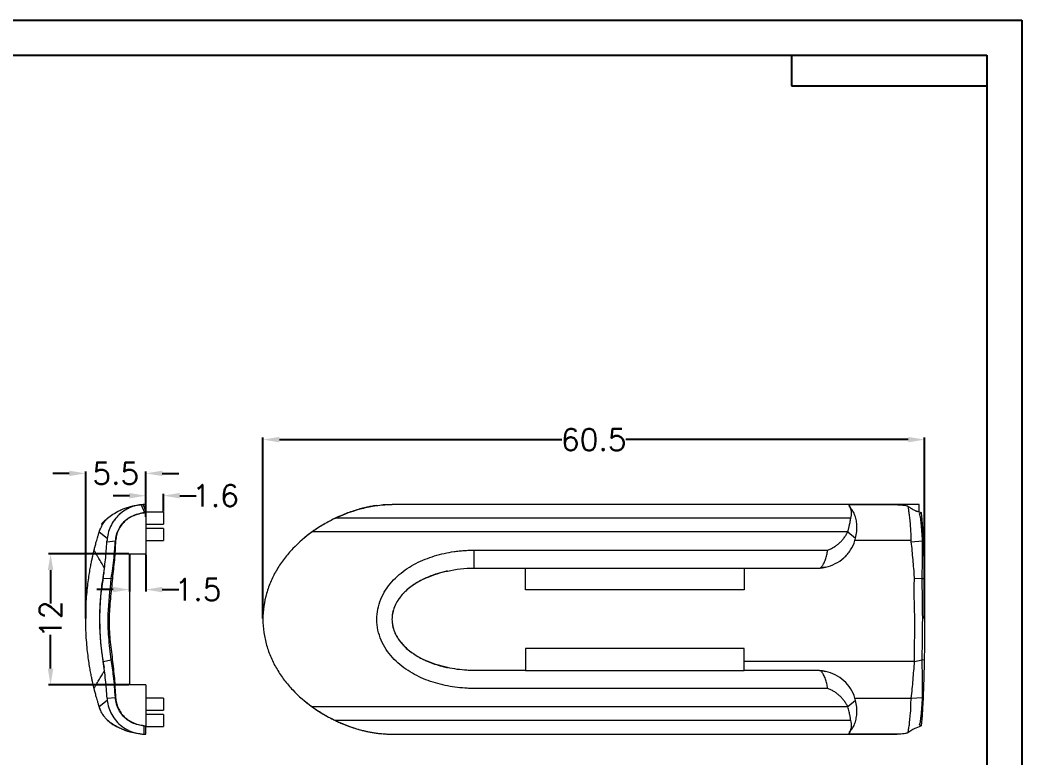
# Model space of a CAD drawing. Header units: inches. Extents: x 3168 to 3805, y 519 to 654.
# Drawn here: x 3476.3 to 3567.9, y 586.5 to 654 of the extents above; entities that cross this region are included whole.
import ezdxf

# ---------------------------------------------------------------- set-up
doc = ezdxf.new("R2010")
doc.units = ezdxf.units.IN
doc.styles.get("Standard").update_dxf_attribs({"font": 'txt', "bigfont": 'gbcbig.shx'})
doc.dimstyles.new('2', dxfattribs={"dimtxt": 2, "dimasz": 1.5, "dimexe": 0.18, "dimexo": 0.0625, "dimgap": 0.1, "dimtad": 0, "dimzin": 12, "dimdsep": 46, "dimtxsty": 'Standard', "dimcen": 0.5, "dimclrd": 3, "dimclre": 3, "dimadec": 0, "dimazin": 0, "dimtfac": 1, "dimtofl": 0, "dimtmove": 0, "dimatfit": 3, "dimfxl": 1, "dimtolj": 1, "dimtzin": 0, "dimarcsym": 0})

# ---------------------------------------------------------------- blocks, each defined once
blk = doc.blocks.new('*D179')
at = {"color": 3, "lineweight": -2, "transparency": 16777216}
for p, q in [((3498.498, 599.235), (3498.498, 615.78)), ((3558.998, 599.235), (3558.998, 615.78)), ((3499.998, 615.6), (3525.814, 615.6)), ((3557.498, 615.6), (3531.681, 615.6))]:
    blk.add_line(p, q, dxfattribs=at)
at = {"color": 3, "transparency": 16777216}
for points in [[(3499.998, 615.85), (3499.998, 615.35), (3498.498, 615.6)], [(3557.498, 615.85), (3557.498, 615.35), (3558.998, 615.6)]]:
    blk.add_solid(points, dxfattribs=at)
at = {"layer": 'Defpoints', "color": 0, "transparency": 16777216}
for p in [(3558.998, 615.6), (3498.498, 599.173), (3558.998, 599.173)]:
    blk.add_point(p, dxfattribs=at)
at = {"color": 0, "transparency": 16777216, "insert": (3528.748, 615.6), "char_height": 2, "attachment_point": 5}
blk.add_mtext('\\A1;60.5', dxfattribs=at)
blk = doc.blocks.new('*D188')
at = {"color": 3, "lineweight": -2, "transparency": 16777216}
for p, q in [((3486.295, 605.11), (3486.295, 601.711)), ((3487.795, 605.11), (3487.795, 601.711)), ((3484.795, 601.891), (3483.295, 601.891)), ((3489.295, 601.891), (3490.795, 601.891))]:
    blk.add_line(p, q, dxfattribs=at)
at = {"color": 3, "transparency": 16777216}
for points in [[(3484.795, 602.141), (3484.795, 601.641), (3486.295, 601.891)], [(3489.295, 602.141), (3489.295, 601.641), (3487.795, 601.891)]]:
    blk.add_solid(points, dxfattribs=at)
at = {"layer": 'Defpoints', "color": 0, "transparency": 16777216}
for p in [(3486.295, 605.173), (3487.795, 605.173), (3486.295, 601.891)]:
    blk.add_point(p, dxfattribs=at)
at = {"color": 0, "transparency": 16777216, "insert": (3492.562, 601.891), "char_height": 2, "attachment_point": 5}
blk.add_mtext('\\A1;1.5', dxfattribs=at)
blk = doc.blocks.new('*D189')
at = {"color": 3, "lineweight": -2, "transparency": 16777216}
for p, q in [((3486.233, 605.173), (3478.897, 605.173)), ((3479.077, 603.673), (3479.077, 600.606)), ((3479.077, 594.673), (3479.077, 597.739)), ((3486.233, 593.173), (3478.897, 593.173))]:
    blk.add_line(p, q, dxfattribs=at)
at = {"color": 3, "transparency": 16777216}
for points in [[(3478.827, 603.673), (3479.327, 603.673), (3479.077, 605.173)], [(3478.827, 594.673), (3479.327, 594.673), (3479.077, 593.173)]]:
    blk.add_solid(points, dxfattribs=at)
at = {"layer": 'Defpoints', "color": 0, "transparency": 16777216}
for p in [(3486.295, 605.173), (3479.077, 593.173), (3486.295, 593.173)]:
    blk.add_point(p, dxfattribs=at)
at = {"color": 0, "transparency": 16777216, "insert": (3479.077, 599.173), "char_height": 2, "attachment_point": 5, "rotation": 90}
blk.add_mtext('\\A1;12', dxfattribs=at)
blk = doc.blocks.new('*D190')
at = {"color": 3, "lineweight": -2, "transparency": 16777216}
for p, q in [((3480.795, 612.513), (3479.295, 612.513)), ((3482.295, 599.235), (3482.295, 612.693)), ((3487.795, 609.735), (3487.795, 612.693)), ((3489.295, 612.513), (3490.795, 612.513))]:
    blk.add_line(p, q, dxfattribs=at)
at = {"color": 3, "transparency": 16777216}
for points in [[(3480.795, 612.763), (3480.795, 612.263), (3482.295, 612.513)], [(3489.295, 612.763), (3489.295, 612.263), (3487.795, 612.513)]]:
    blk.add_solid(points, dxfattribs=at)
at = {"layer": 'Defpoints', "color": 0, "transparency": 16777216}
for p in [(3482.295, 612.513), (3487.795, 609.673), (3482.295, 599.172)]:
    blk.add_point(p, dxfattribs=at)
at = {"color": 0, "transparency": 16777216, "insert": (3485.045, 612.513), "char_height": 2, "attachment_point": 5}
blk.add_mtext('\\A1;5.5', dxfattribs=at)
blk = doc.blocks.new('*D191')
at = {"color": 3, "lineweight": -2, "transparency": 16777216}
for p, q in [((3486.295, 610.475), (3484.795, 610.475)), ((3487.795, 608.55), (3487.795, 610.655)), ((3489.395, 609.035), (3489.395, 610.655)), ((3490.895, 610.475), (3492.395, 610.475))]:
    blk.add_line(p, q, dxfattribs=at)
at = {"color": 3, "transparency": 16777216}
for points in [[(3486.295, 610.725), (3486.295, 610.225), (3487.795, 610.475)], [(3490.895, 610.725), (3490.895, 610.225), (3489.395, 610.475)]]:
    blk.add_solid(points, dxfattribs=at)
at = {"layer": 'Defpoints', "color": 0, "transparency": 16777216}
for p in [(3489.395, 610.475), (3487.795, 608.488), (3489.395, 608.973)]:
    blk.add_point(p, dxfattribs=at)
at = {"color": 0, "transparency": 16777216, "insert": (3494.162, 610.475), "char_height": 2, "attachment_point": 5}
blk.add_mtext('\\A1;1.6', dxfattribs=at)

msp = doc.modelspace()

# ---------------------------------------------------------------- linework, layer by layer
for p, q in [((3377.093, 653.956), (3567.902, 653.956)), ((3567.902, 653.956), (3567.902, 519.041)), ((3382.031, 650.744), (3564.69, 650.744)), ((3546.844, 650.744), (3546.844, 647.955)), ((3564.69, 650.744), (3564.69, 522.253)), ((3546.844, 647.955), (3564.69, 647.955))]:
    msp.add_line(p, q)
at = {"color": 7, "linetype": 'Continuous', "lineweight": 15}
for p, q in [((3487.372, 609.653), (3487.675, 608.924)), ((3487.535, 609.666), (3487.795, 608.987)), ((3487.795, 608.987), (3487.795, 609.673)), ((3509.674, 609.652), (3509.492, 609.637)), ((3558.498, 609.673), (3510.305, 609.673)), ((3552.121, 609.67), (3557.245, 609.67)), ((3556.528, 609.666), (3556.568, 609.652)), ((3558.498, 608.987), (3558.498, 609.673)), ((3485.634, 608.973), (3485.633, 608.973)), ((3487.795, 608.987), (3487.795, 608.923)), ((3489.395, 608.973), (3487.795, 608.973)), ((3487.795, 608.923), (3487.795, 605.173)), ((3489.395, 608.973), (3489.395, 607.873)), ((3552.247, 608.415), (3505.13, 608.415)), ((3558.701, 608.918), (3558.169, 609.101)), ((3558.172, 609.1), (3558.683, 608.924)), ((3483.726, 607.873), (3483.86, 607.873)), ((3487.795, 607.873), (3489.395, 607.873)), ((3489.395, 607.473), (3487.795, 607.473)), ((3489.395, 607.473), (3489.395, 606.373)), ((3483.534, 607.178), (3484.252, 606.592)), ((3484.252, 606.592), (3484.26, 606.586)), ((3551.978, 607.178), (3503.016, 607.178)), ((3551.978, 607.178), (3552.683, 606.592)), ((3552.683, 606.592), (3552.69, 606.586)), ((3484.234, 606.25), (3485.011, 606.335)), ((3485.011, 606.335), (3485.026, 606.339)), ((3487.795, 606.373), (3489.395, 606.373)), ((3557.753, 606.368), (3552.624, 606.368)), ((3557.767, 606.25), (3558.816, 606.335)), ((3558.816, 606.335), (3558.863, 606.339)), ((3486.295, 605.173), (3487.795, 605.173)), ((3486.295, 605.173), (3486.295, 593.173)), ((3517.798, 603.854), (3517.798, 605.494)), ((3517.798, 605.494), (3550.134, 605.494)), ((3517.798, 603.854), (3522.498, 603.854)), ((3522.498, 603.854), (3542.498, 603.854)), ((3522.498, 603.003), (3522.498, 603.854)), ((3542.498, 603.854), (3549.396, 603.854)), ((3542.498, 603.854), (3542.498, 603.003)), ((3483.878, 602.936), (3484.63, 602.898)), ((3484.63, 602.898), (3484.733, 602.9)), ((3522.498, 601.854), (3522.498, 603.003)), ((3542.498, 603.003), (3542.498, 601.854)), ((3558.076, 602.936), (3558.775, 602.898)), ((3558.775, 602.898), (3558.965, 602.9)), ((3542.498, 601.854), (3522.498, 601.854)), ((3542.498, 596.491), (3522.498, 596.491)), ((3522.498, 596.491), (3522.498, 595.342)), ((3542.498, 595.342), (3542.498, 596.491)), ((3484.626, 595.472), (3484.725, 595.498)), ((3558.775, 595.472), (3558.966, 595.498)), ((3483.894, 595.308), (3484.626, 595.472)), ((3522.498, 595.342), (3522.498, 594.491)), ((3542.498, 595.342), (3558.073, 595.342)), ((3542.498, 594.491), (3542.498, 595.342)), ((3558.074, 595.308), (3558.775, 595.472)), ((3522.498, 594.491), (3542.498, 594.491)), ((3549.396, 594.491), (3542.498, 594.491)), ((3549.396, 594.491), (3549.485, 594.481)), ((3487.795, 593.173), (3486.295, 593.173)), ((3487.795, 593.173), (3487.795, 589.423)), ((3484.241, 591.973), (3484.227, 591.973)), ((3484.242, 591.958), (3485.01, 592.035)), ((3485.01, 592.035), (3485.024, 592.037)), ((3489.395, 591.973), (3487.795, 591.973)), ((3489.395, 591.973), (3489.395, 591.423)), ((3552.624, 591.978), (3557.764, 591.978)), ((3557.761, 591.958), (3558.817, 592.035)), ((3558.817, 592.035), (3558.864, 592.037)), ((3484.252, 591.753), (3483.534, 591.167)), ((3484.252, 591.753), (3484.26, 591.759)), ((3489.395, 591.423), (3489.395, 590.873)), ((3551.978, 591.167), (3503.007, 591.167)), ((3552.683, 591.753), (3551.978, 591.167)), ((3552.683, 591.753), (3552.69, 591.759)), ((3487.795, 590.873), (3489.395, 590.873)), ((3489.395, 590.473), (3487.795, 590.473)), ((3489.395, 590.473), (3489.395, 589.923)), ((3484.303, 589.923), (3484.294, 589.932)), ((3485.088, 589.373), (3485.117, 589.373)), ((3487.63, 588.675), (3487.652, 589.422)), ((3487.795, 588.673), (3487.795, 589.423)), ((3487.795, 589.373), (3489.395, 589.373)), ((3489.395, 589.923), (3489.395, 589.373)), ((3552.247, 589.93), (3505.111, 589.93)), ((3558.222, 589.263), (3558.683, 589.422)), ((3558.223, 589.263), (3558.683, 589.422)), ((3558.683, 589.422), (3558.683, 589.422)), ((3487.63, 588.675), (3487.63, 588.675)), ((3510.305, 588.673), (3556.498, 588.673)), ((3556.52, 588.675), (3552.121, 588.675)), ((3556.52, 588.675), (3556.52, 588.675))]:
    msp.add_line(p, q, dxfattribs=at)
for centre, radius, start, end in [((3487.735, 606.172), 3.5, 91.725, 93.27808), ((3487.795, 604.173), 5.5, 90, 91.725), ((3508.781, 599.173), 25.186, 171.25226, 173.8882)]:
    msp.add_arc(centre, radius, start, end, dxfattribs=at)
for centre, major_axis, ratio, start_param, end_param in [((3558.044, 606.172), (26.483, 0), 0.132162, 1.600977, 1.628083), ((3558.501, 604.173), (41.615, 0), 0.132162, 1.57087, 1.600977), ((3548.998, 608.972), (0, 5.138), 0.875779, 3.230266, 3.250069)]:
    msp.add_ellipse(centre, major_axis=major_axis, ratio=ratio, start_param=start_param, end_param=end_param, dxfattribs=at)
for points, knots in [([(3487.372, 609.653), (3487.265, 609.642), (3487.184, 609.631), (3486.985, 609.591), (3486.906, 609.574), (3486.715, 609.522), (3486.607, 609.487), (3486.396, 609.408), (3486.292, 609.363), (3486.089, 609.263), (3485.989, 609.207), (3485.703, 609.03), (3485.525, 608.895), (3485.196, 608.591), (3485.044, 608.421), (3484.78, 608.06), (3484.665, 607.868), (3484.473, 607.459), (3484.397, 607.248), (3484.288, 606.816), (3484.253, 606.593), (3484.241, 606.368)], [0, 0, 0, 0, 0.125, 0.125, 0.1875, 0.1875, 0.25, 0.25, 0.3125, 0.3125, 0.375, 0.375, 0.5, 0.5, 0.625, 0.625, 0.75, 0.75, 0.875, 0.875, 1, 1, 1, 1]), ([(3484.295, 608.415), (3484.455, 608.539), (3484.778, 608.789), (3485.262, 609.064), (3485.705, 609.266), (3486.097, 609.41), (3486.505, 609.525), (3486.902, 609.604), (3487.215, 609.646), (3487.385, 609.656), (3487.439, 609.658)], [0, 0, 0, 0, 0.176325, 0.357735, 0.4797, 0.601786, 0.72653, 0.851251, 0.952938, 1, 1, 1, 1]), ([(3508.853, 609.567), (3508.805, 609.56), (3508.629, 609.538), (3508.31, 609.481), (3507.893, 609.394), (3507.435, 609.281), (3506.935, 609.136), (3506.386, 608.952), (3505.734, 608.699), (3505.152, 608.444), (3504.758, 608.234), (3504.62, 608.16)], [0, 0, 0, 0, 0.035984, 0.132517, 0.214255, 0.294669, 0.430518, 0.566228, 0.698529, 0.894088, 1, 1, 1, 1]), ([(3505.13, 608.415), (3505.994, 608.827), (3506.855, 609.134), (3508.147, 609.452), (3508.577, 609.533), (3509.226, 609.616), (3509.443, 609.637), (3509.767, 609.659), (3509.875, 609.664), (3510.091, 609.671), (3510.2, 609.673), (3510.305, 609.673)], [0, 0, 0, 0, 0.5, 0.5, 0.75, 0.75, 0.875, 0.875, 0.9375, 0.9375, 1, 1, 1, 1]), ([(3552.247, 608.415), (3552.298, 608.607), (3552.32, 608.78), (3552.309, 609.083), (3552.276, 609.214), (3552.196, 609.372), (3552.167, 609.419), (3552.126, 609.501), (3552.11, 609.537), (3552.082, 609.626), (3552.088, 609.661), (3552.121, 609.67)], [0, 0, 0, 0, 0.25, 0.25, 0.5, 0.5, 0.625, 0.625, 0.75, 0.75, 1, 1, 1, 1]), ([(3552.69, 606.586), (3552.739, 606.792), (3552.772, 606.996), (3552.81, 607.397), (3552.814, 607.596), (3552.794, 607.969), (3552.769, 608.146), (3552.696, 608.477), (3552.648, 608.628), (3552.536, 608.901), (3552.47, 609.024), (3552.366, 609.183), (3552.33, 609.233), (3552.267, 609.325), (3552.238, 609.368), (3552.163, 609.486), (3552.128, 609.549), (3552.096, 609.638), (3552.098, 609.664), (3552.121, 609.67)], [0, 0, 0, 0, 0.125, 0.125, 0.25, 0.25, 0.375, 0.375, 0.5, 0.5, 0.625, 0.625, 0.6875, 0.6875, 0.75, 0.75, 0.875, 0.875, 1, 1, 1, 1]), ([(3556.558, 609.653), (3556.758, 609.642), (3556.972, 609.631), (3557.249, 609.591), (3557.332, 609.574), (3557.447, 609.522), (3557.473, 609.487), (3557.501, 609.408), (3557.504, 609.363), (3557.51, 609.263), (3557.514, 609.207), (3557.539, 609.03), (3557.567, 608.895), (3557.608, 608.591), (3557.626, 608.421), (3557.658, 608.06), (3557.673, 607.868), (3557.707, 607.459), (3557.726, 607.248), (3557.739, 606.816), (3557.727, 606.593), (3557.753, 606.368)], [0, 0, 0, 0, 0.125, 0.125, 0.1875, 0.1875, 0.25, 0.25, 0.3125, 0.3125, 0.375, 0.375, 0.5, 0.5, 0.625, 0.625, 0.75, 0.75, 0.875, 0.875, 1, 1, 1, 1]), ([(3558.172, 609.1), (3558.078, 609.14), (3557.879, 609.226), (3557.607, 609.4), (3557.424, 609.519), (3557.36, 609.561)], [0, 0, 0, 0, 0.366958, 0.779156, 1, 1, 1, 1]), ([(3483.534, 607.178), (3483.549, 607.223), (3483.578, 607.312), (3483.631, 607.444), (3483.69, 607.575), (3483.757, 607.705), (3483.845, 607.859), (3483.963, 608.036), (3484.117, 608.232), (3484.235, 608.354), (3484.295, 608.415)], [0, 0, 0, 0, 0.097613, 0.195814, 0.294638, 0.394124, 0.494308, 0.65815, 0.82667, 1, 1, 1, 1]), ([(3484.304, 608.423), (3484.279, 608.402), (3484.229, 608.36), (3484.155, 608.296), (3484.081, 608.23), (3484.016, 608.169), (3483.959, 608.114), (3483.911, 608.067), (3483.869, 608.025), (3483.833, 607.988), (3483.804, 607.957), (3483.779, 607.931), (3483.76, 607.91), (3483.746, 607.895), (3483.735, 607.883), (3483.728, 607.875), (3483.725, 607.872), (3483.726, 607.873), (3483.726, 607.873)], [0, 0, 0, 0, 0.091493, 0.182996, 0.274515, 0.372836, 0.443168, 0.513516, 0.586463, 0.642939, 0.699429, 0.758436, 0.804569, 0.850709, 0.899049, 0.945202, 0.991359, 1, 1, 1, 1]), ([(3485.055, 608.423), (3485.04, 608.405), (3485.011, 608.37), (3484.968, 608.316), (3484.927, 608.261), (3484.887, 608.206), (3484.849, 608.152), (3484.813, 608.099), (3484.784, 608.054), (3484.76, 608.015), (3484.741, 607.984), (3484.723, 607.955), (3484.707, 607.928), (3484.694, 607.905), (3484.684, 607.887), (3484.678, 607.877), (3484.676, 607.872), (3484.676, 607.873), (3484.676, 607.873)], [0, 0, 0, 0, 0.071402, 0.142811, 0.214226, 0.290738, 0.363627, 0.436529, 0.512805, 0.567459, 0.622118, 0.676782, 0.736623, 0.799669, 0.862722, 0.929757, 0.986557, 1, 1, 1, 1]), ([(3485.011, 606.335), (3485.042, 606.522), (3485.076, 606.901), (3485.294, 607.43), (3485.603, 607.908), (3486.015, 608.315), (3486.503, 608.631), (3487.101, 608.85), (3487.455, 608.885), (3487.645, 608.916)], [0, 0, 0, 0, 0.1379307, 0.2749043, 0.4122164, 0.5490364, 0.692511, 0.8362299, 0.9914372, 0.9914372, 0.9914372, 0.9914372]), ([(3487.645, 608.916), (3487.563, 608.902), (3487.481, 608.886), (3487.319, 608.847), (3487.239, 608.823), (3487, 608.751), (3486.839, 608.705), (3486.53, 608.588), (3486.383, 608.513), (3486.106, 608.331), (3485.974, 608.226), (3485.734, 607.998), (3485.625, 607.873), (3485.431, 607.602), (3485.346, 607.457), (3485.203, 607.159), (3485.145, 607.003), (3485.072, 606.674), (3485.055, 606.506), (3485.026, 606.339)], [0, 0, 0, 0, 0.0625, 0.0625, 0.125, 0.125, 0.25, 0.25, 0.375, 0.375, 0.5, 0.5, 0.625, 0.625, 0.75, 0.75, 0.875, 0.875, 1, 1, 1, 1]), ([(3485.634, 608.971), (3485.634, 608.971), (3485.635, 608.972), (3485.624, 608.964), (3485.608, 608.951), (3485.586, 608.935), (3485.561, 608.915), (3485.531, 608.891), (3485.497, 608.863), (3485.46, 608.832), (3485.421, 608.798), (3485.376, 608.758), (3485.325, 608.71), (3485.27, 608.657), (3485.213, 608.6), (3485.158, 608.541), (3485.105, 608.481), (3485.071, 608.442), (3485.055, 608.423)], [0, 0, 0, 0, 0.045825, 0.098361, 0.152193, 0.202682, 0.253147, 0.306218, 0.363932, 0.421632, 0.479323, 0.541097, 0.618261, 0.695418, 0.772574, 0.855338, 0.927435, 1, 1, 1, 1]), ([(3505.13, 608.415), (3504.773, 608.246), (3504.417, 608.059), (3503.712, 607.649), (3503.362, 607.425), (3503.016, 607.178)], [0, 0, 0, 0, 0.5, 0.5, 1, 1, 1, 1]), ([(3551.978, 607.178), (3551.991, 607.223), (3552.017, 607.312), (3552.052, 607.444), (3552.086, 607.575), (3552.117, 607.705), (3552.151, 607.859), (3552.186, 608.036), (3552.221, 608.232), (3552.238, 608.354), (3552.247, 608.415)], [0, 0, 0, 0, 0.097613, 0.195814, 0.294638, 0.394124, 0.494308, 0.65815, 0.82667, 1, 1, 1, 1]), ([(3558.816, 606.335), (3558.804, 606.522), (3558.782, 606.901), (3558.742, 607.43), (3558.7, 607.908), (3558.648, 608.315), (3558.614, 608.631), (3558.492, 608.85), (3558.635, 608.885), (3558.684, 608.916)], [0, 0, 0, 0, 0.1379307, 0.2749043, 0.4122164, 0.5490364, 0.692511, 0.8362299, 0.9914372, 0.9914372, 0.9914372, 0.9914372]), ([(3558.684, 608.916), (3558.686, 608.902), (3558.688, 608.886), (3558.692, 608.847), (3558.695, 608.823), (3558.703, 608.751), (3558.707, 608.705), (3558.719, 608.588), (3558.726, 608.513), (3558.742, 608.331), (3558.751, 608.226), (3558.769, 607.998), (3558.778, 607.873), (3558.796, 607.602), (3558.805, 607.457), (3558.822, 607.159), (3558.831, 607.003), (3558.848, 606.674), (3558.856, 606.506), (3558.863, 606.339)], [0, 0, 0, 0, 0.0625, 0.0625, 0.125, 0.125, 0.25, 0.25, 0.375, 0.375, 0.5, 0.5, 0.625, 0.625, 0.75, 0.75, 0.875, 0.875, 1, 1, 1, 1]), ([(3483.454, 606.923), (3483.461, 606.944), (3483.471, 606.976), (3483.484, 607.017), (3483.497, 607.06), (3483.513, 607.111), (3483.529, 607.161), (3483.54, 607.198), (3483.552, 607.235), (3483.566, 607.279), (3483.581, 607.326), (3483.595, 607.367), (3483.606, 607.402), (3483.615, 607.43), (3483.622, 607.451), (3483.627, 607.465), (3483.629, 607.472), (3483.629, 607.472), (3483.629, 607.472)], [0, 0, 0, 0, 0.074685, 0.112327, 0.149399, 0.227881, 0.30257, 0.340223, 0.37729, 0.455952, 0.529093, 0.602237, 0.679484, 0.749227, 0.818972, 0.892634, 0.95924, 1, 1, 1, 1]), ([(3504.027, 607.831), (3503.897, 607.755), (3503.56, 607.559), (3503.051, 607.21), (3502.614, 606.889), (3502.393, 606.703), (3502.33, 606.65)], [0, 0, 0, 0, 0.230462, 0.598816, 0.885829, 1, 1, 1, 1]), ([(3483.061, 605.494), (3483.065, 605.513), (3483.075, 605.552), (3483.092, 605.619), (3483.11, 605.693), (3483.138, 605.8), (3483.177, 605.95), (3483.232, 606.155), (3483.295, 606.383), (3483.367, 606.631), (3483.446, 606.896), (3483.504, 607.084), (3483.534, 607.178)], [0, 0, 0, 0, 0.061764, 0.123493, 0.185342, 0.247463, 0.371174, 0.495463, 0.620902, 0.746981, 0.873184, 1, 1, 1, 1]), ([(3503.016, 607.178), (3502.367, 606.716), (3501.769, 606.203), (3500.956, 605.346), (3500.699, 605.046), (3500.216, 604.414), (3499.99, 604.081), (3499.584, 603.397), (3499.402, 603.043), (3499.083, 602.313), (3498.945, 601.935), (3498.61, 600.769), (3498.498, 599.978), (3498.498, 599.173)], [0, 0, 0, 0, 0.25, 0.25, 0.375, 0.375, 0.5, 0.5, 0.625, 0.625, 0.75, 0.75, 1, 1, 1, 1]), ([(3550.134, 605.494), (3550.184, 605.513), (3550.283, 605.552), (3550.429, 605.619), (3550.571, 605.693), (3550.756, 605.8), (3550.976, 605.95), (3551.222, 606.155), (3551.448, 606.383), (3551.651, 606.631), (3551.831, 606.896), (3551.929, 607.084), (3551.978, 607.178)], [0, 0, 0, 0, 0.061764, 0.123493, 0.185342, 0.247463, 0.371174, 0.495463, 0.620902, 0.746981, 0.873184, 1, 1, 1, 1]), ([(3483.888, 603.003), (3483.971, 603.543), (3484.041, 604.083), (3484.128, 604.895), (3484.154, 605.167), (3484.198, 605.709), (3484.218, 605.98), (3484.234, 606.25)], [0, 0, 0, 0, 0.5, 0.5, 0.75, 0.75, 1, 1, 1, 1]), ([(3484.63, 602.898), (3484.716, 603.538), (3484.903, 604.674), (3484.97, 605.829), (3485.011, 606.335)], [0, 0, 0, 0, 0.560409, 1, 1, 1, 1]), ([(3485.026, 606.339), (3484.99, 605.765), (3484.967, 605.19), (3484.862, 604.044), (3484.789, 603.473), (3484.733, 602.9)], [0, 0, 0, 0, 0.5, 0.5, 1, 1, 1, 1]), ([(3549.942, 603.936), (3550.253, 604.01), (3550.549, 604.118), (3551.111, 604.404), (3551.378, 604.585), (3551.73, 604.898), (3551.841, 605.01), (3552.046, 605.249), (3552.143, 605.378), (3552.4, 605.777), (3552.532, 606.063), (3552.624, 606.368)], [0, 0, 0, 0, 0.25, 0.25, 0.5, 0.5, 0.625, 0.625, 0.75, 0.75, 1, 1, 1, 1]), ([(3558.073, 603.003), (3558.043, 603.543), (3557.992, 604.083), (3557.917, 604.895), (3557.894, 605.167), (3557.842, 605.709), (3557.812, 605.98), (3557.767, 606.25)], [0, 0, 0, 0, 0.5, 0.5, 0.75, 0.75, 1, 1, 1, 1]), ([(3558.775, 602.898), (3558.787, 603.538), (3558.817, 604.674), (3558.814, 605.829), (3558.816, 606.335)], [0, 0, 0, 0, 0.560409, 1, 1, 1, 1]), ([(3558.863, 606.339), (3558.889, 605.765), (3558.909, 605.19), (3558.942, 604.044), (3558.955, 603.473), (3558.965, 602.9)], [0, 0, 0, 0, 0.5, 0.5, 1, 1, 1, 1]), ([(3483.061, 592.852), (3483.061, 592.852), (3483.061, 592.852), (3483.061, 592.851), (3483.06, 592.852), (3483.061, 592.852), (3483.06, 592.853), (3483.059, 592.858), (3483.053, 592.883), (3483.034, 592.959), (3482.997, 593.116), (3482.945, 593.341), (3482.879, 593.64), (3482.801, 594.014), (3482.714, 594.472), (3482.62, 595.02), (3482.525, 595.665), (3482.436, 596.409), (3482.36, 597.249), (3482.308, 598.18), (3482.289, 599.144), (3482.306, 600.107), (3482.354, 601.015), (3482.428, 601.863), (3482.517, 602.615), (3482.612, 603.27), (3482.706, 603.826), (3482.794, 604.292), (3482.872, 604.675), (3482.939, 604.98), (3482.993, 605.212), (3483.025, 605.348), (3483.043, 605.424), (3483.053, 605.464), (3483.059, 605.489), (3483.06, 605.492), (3483.061, 605.494)], [0, 0, 0, 0, 0.167667, 0.269401, 0.320268, 0.323447, 0.326625, 0.332976, 0.34567, 0.371079, 0.396639, 0.422474, 0.448258, 0.474028, 0.500027, 0.526253, 0.552484, 0.579117, 0.60587, 0.632838, 0.661037, 0.686794, 0.713785, 0.740469, 0.767103, 0.793382, 0.81966, 0.845613, 0.871436, 0.897349, 0.923101, 0.948692, 0.961458, 0.97428, 0.987119, 1, 1, 1, 1]), ([(3484.003, 603.864), (3483.992, 603.882), (3483.971, 603.918), (3483.937, 603.978), (3483.896, 604.049), (3483.847, 604.133), (3483.735, 604.327), (3483.597, 604.566), (3483.435, 604.846), (3483.312, 605.058), (3483.187, 605.276), (3483.103, 605.42), (3483.061, 605.494)], [0, 0, 0, 0, 0.039788, 0.081555, 0.125423, 0.185544, 0.24937, 0.498673, 0.620705, 0.749305, 0.872558, 1, 1, 1, 1]), ([(3550.134, 592.852), (3545.662, 592.852), (3536.718, 592.852), (3526.565, 592.852), (3520.28, 592.851), (3518.429, 592.852), (3517.749, 592.852), (3517.598, 592.853), (3517.334, 592.858), (3516.807, 592.883), (3516.054, 592.959), (3515.155, 593.116), (3514.266, 593.341), (3513.398, 593.64), (3512.558, 594.014), (3511.755, 594.472), (3511.005, 595.02), (3510.324, 595.665), (3509.74, 596.409), (3509.283, 597.249), (3508.983, 598.18), (3508.88, 599.144), (3508.974, 600.107), (3509.249, 601.015), (3509.692, 601.863), (3510.264, 602.615), (3510.938, 603.27), (3511.683, 603.826), (3512.482, 604.292), (3513.32, 604.675), (3514.187, 604.98), (3515.074, 605.212), (3515.824, 605.348), (3516.427, 605.424), (3516.882, 605.464), (3517.339, 605.489), (3517.645, 605.492), (3517.798, 605.494)], [0, 0, 0, 0, 0.2374615, 0.474923, 0.539102, 0.5711915, 0.573197, 0.5752017, 0.5792085, 0.5872165, 0.6032457, 0.6193702, 0.6356679, 0.6519338, 0.6681911, 0.6845923, 0.7011371, 0.7176847, 0.7344865, 0.7513635, 0.7683761, 0.7861655, 0.8024145, 0.8194415, 0.8362751, 0.8530769, 0.8696554, 0.8862323, 0.9026053, 0.9188958, 0.9352425, 0.9514884, 0.9676324, 0.9756856, 0.9837744, 0.9918738, 1, 1, 1, 1]), ([(3549.485, 603.864), (3549.502, 603.882), (3549.537, 603.918), (3549.587, 603.978), (3549.64, 604.049), (3549.697, 604.133), (3549.81, 604.327), (3549.912, 604.566), (3550.001, 604.846), (3550.056, 605.058), (3550.101, 605.276), (3550.123, 605.42), (3550.134, 605.494)], [0, 0, 0, 0, 0.039788, 0.081555, 0.125423, 0.185544, 0.24937, 0.498673, 0.620705, 0.749305, 0.872558, 1, 1, 1, 1]), ([(3549.942, 603.936), (3549.867, 603.922), (3549.716, 603.892), (3549.562, 603.874), (3549.485, 603.864)], [0, 0, 0, 0, 0.494647, 1, 1, 1, 1]), ([(3483.952, 603.47), (3483.943, 603.42), (3483.921, 603.297), (3483.874, 603.023), (3483.822, 602.686), (3483.77, 602.325), (3483.723, 601.963), (3483.678, 601.562), (3483.635, 601.127), (3483.598, 600.663), (3483.57, 600.177), (3483.551, 599.677), (3483.545, 599.168), (3483.552, 598.659), (3483.57, 598.157), (3483.599, 597.67), (3483.636, 597.206), (3483.679, 596.772), (3483.725, 596.373), (3483.771, 596.011), (3483.823, 595.652), (3483.876, 595.314), (3483.926, 595.018), (3483.956, 594.85), (3483.97, 594.775), (3483.972, 594.763)], [0, 0, 0, 0, 0.043013, 0.104341, 0.164308, 0.208516, 0.251925, 0.293766, 0.334522, 0.373628, 0.411415, 0.448048, 0.483894, 0.520093, 0.556655, 0.594672, 0.633836, 0.674708, 0.716541, 0.759795, 0.804204, 0.864214, 0.925288, 0.98754, 1, 1, 1, 1]), ([(3483.888, 595.342), (3483.791, 595.971), (3483.719, 596.602), (3483.621, 597.869), (3483.596, 598.505), (3483.594, 599.775), (3483.618, 600.411), (3483.712, 601.677), (3483.783, 602.307), (3483.878, 602.936)], [0, 0, 0, 0, 0.25, 0.25, 0.5, 0.5, 0.75, 0.75, 1, 1, 1, 1]), ([(3484.626, 595.472), (3484.551, 596.163), (3484.363, 597.541), (3484.299, 600.033), (3484.537, 601.809), (3484.63, 602.898)], [0, 0, 0, 0, 0.280004, 0.560028, 1, 1, 1, 1]), ([(3484.733, 602.9), (3484.68, 602.283), (3484.607, 601.668), (3484.484, 600.435), (3484.437, 599.816), (3484.424, 598.579), (3484.454, 597.96), (3484.572, 596.727), (3484.657, 596.113), (3484.725, 595.498)], [0, 0, 0, 0, 0.25, 0.25, 0.5, 0.5, 0.75, 0.75, 1, 1, 1, 1]), ([(3515.366, 603.583), (3515.304, 603.569), (3514.934, 603.488), (3514.291, 603.308), (3513.49, 603.004), (3512.835, 602.68), (3512.221, 602.306), (3511.588, 601.824), (3511.047, 601.244), (3510.675, 600.663), (3510.455, 600.17), (3510.325, 599.669), (3510.284, 599.169), (3510.326, 598.668), (3510.459, 598.165), (3510.681, 597.67), (3511.044, 597.108), (3511.567, 596.544), (3512.195, 596.056), (3512.947, 595.595), (3513.922, 595.15), (3514.8, 594.886), (3515.309, 594.775), (3515.366, 594.763)], [0, 0, 0, 0, 0.0131185, 0.0786686, 0.1380349, 0.1908238, 0.2299935, 0.2873907, 0.3555911, 0.3934695, 0.4300688, 0.4670895, 0.500271, 0.5335217, 0.5707463, 0.6075688, 0.6455024, 0.7091971, 0.7662062, 0.8104358, 0.8920252, 0.9879317, 1, 1, 1, 1]), ([(3513.527, 603.003), (3513.459, 602.974), (3513.391, 602.944), (3513.279, 602.892), (3513.234, 602.871), (3513.167, 602.838), (3513.145, 602.827), (3513.112, 602.811), (3513.101, 602.806), (3513.079, 602.795), (3513.069, 602.789), (3512.868, 602.688), (3512.688, 602.587), (3512.43, 602.428), (3512.346, 602.374), (3512.223, 602.29), (3512.183, 602.262), (3512.123, 602.219), (3512.103, 602.205), (3512.073, 602.183), (3512.064, 602.176), (3512.044, 602.162), (3512.035, 602.155), (3511.855, 602.02), (3511.698, 601.889), (3511.479, 601.685), (3511.409, 601.615), (3511.309, 601.51), (3511.276, 601.474), (3511.228, 601.42), (3511.212, 601.402), (3511.188, 601.375), (3511.181, 601.366), (3511.165, 601.348), (3511.158, 601.34), (3511.014, 601.168), (3510.894, 601.003), (3510.739, 600.75), (3510.691, 600.665), (3510.625, 600.535), (3510.604, 600.492), (3510.574, 600.426), (3510.564, 600.405), (3510.545, 600.361), (3510.537, 600.34), (3510.45, 600.128), (3510.393, 599.937), (3510.335, 599.65), (3510.321, 599.554), (3510.302, 599.36), (3510.297, 599.264), (3510.298, 599.068), (3510.303, 598.973), (3510.323, 598.781), (3510.337, 598.685), (3510.395, 598.399), (3510.453, 598.21), (3510.535, 598.01), (3510.539, 598), (3510.548, 597.978), (3510.553, 597.967), (3510.567, 597.934), (3510.577, 597.913), (3510.607, 597.848), (3510.628, 597.804), (3510.694, 597.676), (3510.742, 597.591), (3510.897, 597.338), (3511.016, 597.174), (3511.16, 597.003), (3511.167, 596.995), (3511.183, 596.977), (3511.19, 596.968), (3511.214, 596.941), (3511.23, 596.923), (3511.278, 596.869), (3511.311, 596.834), (3511.412, 596.728), (3511.482, 596.659), (3511.701, 596.454), (3511.858, 596.323), (3512.038, 596.188), (3512.047, 596.182), (3512.066, 596.167), (3512.076, 596.16), (3512.106, 596.138), (3512.126, 596.124), (3512.186, 596.082), (3512.226, 596.053), (3512.349, 595.97), (3512.433, 595.916), (3512.691, 595.757), (3512.871, 595.656), (3513.072, 595.555), (3513.082, 595.55), (3513.104, 595.539), (3513.115, 595.533), (3513.148, 595.517), (3513.17, 595.506), (3513.237, 595.473), (3513.282, 595.452), (3513.393, 595.401), (3513.46, 595.371), (3513.527, 595.342)], [0.2230229, 0.2230229, 0.2230229, 0.2230229, 0.2345854, 0.2345854, 0.2423979, 0.2423979, 0.2463042, 0.2463042, 0.2482573, 0.2482573, 0.2502104, 0.2502104, 0.2814604, 0.2814604, 0.2970854, 0.2970854, 0.3048979, 0.3048979, 0.3088042, 0.3088042, 0.3107573, 0.3107573, 0.3127104, 0.3127104, 0.3439604, 0.3439604, 0.3595854, 0.3595854, 0.3673979, 0.3673979, 0.3713042, 0.3713042, 0.3732573, 0.3732573, 0.3752104, 0.3752104, 0.4064604, 0.4064604, 0.4220854, 0.4220854, 0.4298979, 0.4298979, 0.4338042, 0.4338042, 0.4377104, 0.4377104, 0.4689604, 0.4689604, 0.4845854, 0.4845854, 0.5002104, 0.5002104, 0.5158354, 0.5158354, 0.5314604, 0.5314604, 0.5627104, 0.5627104, 0.5646636, 0.5646636, 0.5666167, 0.5666167, 0.5705229, 0.5705229, 0.5783354, 0.5783354, 0.5939604, 0.5939604, 0.6252104, 0.6252104, 0.6271636, 0.6271636, 0.6291167, 0.6291167, 0.6330229, 0.6330229, 0.6408354, 0.6408354, 0.6564604, 0.6564604, 0.6877104, 0.6877104, 0.6896636, 0.6896636, 0.6916167, 0.6916167, 0.6955229, 0.6955229, 0.7033354, 0.7033354, 0.7189604, 0.7189604, 0.7502104, 0.7502104, 0.7521636, 0.7521636, 0.7541167, 0.7541167, 0.7580229, 0.7580229, 0.7658354, 0.7658354, 0.7771875, 0.7771875, 0.7771875, 0.7771875]), ([(3558.073, 595.342), (3558.055, 595.971), (3558.075, 596.602), (3558.104, 597.869), (3558.109, 598.505), (3558.094, 599.775), (3558.07, 600.411), (3558.042, 601.677), (3558.04, 602.307), (3558.076, 602.936)], [0, 0, 0, 0, 0.25, 0.25, 0.5, 0.5, 0.75, 0.75, 1, 1, 1, 1]), ([(3558.775, 595.472), (3558.787, 596.163), (3558.816, 597.541), (3558.833, 600.033), (3558.79, 601.809), (3558.775, 602.898)], [0, 0, 0, 0, 0.280004, 0.560028, 1, 1, 1, 1]), ([(3558.965, 602.9), (3558.976, 602.283), (3558.984, 601.668), (3558.995, 600.435), (3558.998, 599.816), (3558.998, 598.579), (3558.995, 597.96), (3558.985, 596.727), (3558.977, 596.113), (3558.966, 595.498)], [0, 0, 0, 0, 0.25, 0.25, 0.5, 0.5, 0.75, 0.75, 1, 1, 1, 1]), ([(3498.498, 599.173), (3498.498, 598.772), (3498.527, 598.365), (3498.64, 597.571), (3498.724, 597.181), (3498.944, 596.414), (3499.081, 596.035), (3499.402, 595.301), (3499.584, 594.948), (3499.988, 594.267), (3500.211, 593.938), (3500.693, 593.305), (3500.951, 593.003), (3501.764, 592.143), (3502.36, 591.629), (3503.007, 591.167)], [0, 0, 0, 0, 0.125, 0.125, 0.25, 0.25, 0.375, 0.375, 0.5, 0.5, 0.625, 0.625, 0.75, 0.75, 1, 1, 1, 1]), ([(3484.725, 595.498), (3484.786, 594.922), (3484.863, 594.347), (3484.959, 593.193), (3484.984, 592.615), (3485.024, 592.037)], [0, 0, 0, 0, 0.5, 0.5, 1, 1, 1, 1]), ([(3558.966, 595.498), (3558.956, 594.922), (3558.943, 594.347), (3558.91, 593.193), (3558.89, 592.615), (3558.864, 592.037)], [0, 0, 0, 0, 0.5, 0.5, 1, 1, 1, 1]), ([(3484.241, 591.978), (3484.21, 592.53), (3484.165, 593.088), (3484.049, 594.2), (3483.978, 594.754), (3483.894, 595.308)], [0, 0, 0, 0, 0.5, 0.5, 1, 1, 1, 1]), ([(3485.01, 592.035), (3484.953, 592.678), (3484.885, 593.833), (3484.697, 594.969), (3484.626, 595.472)], [0, 0, 0, 0, 0.5592392, 1, 1, 1, 1]), ([(3522.498, 594.491), (3521.308, 594.491), (3519.821, 594.491), (3518.335, 594.491), (3517.889, 594.491), (3517.74, 594.49), (3517.443, 594.496), (3517.294, 594.502), (3516.552, 594.546), (3515.958, 594.628), (3515.366, 594.763)], [0, 0, 0, 0, 0.5, 0.625, 0.625, 0.6875, 0.6875, 0.75, 0.75, 1, 1, 1, 1]), ([(3557.764, 591.978), (3557.858, 592.53), (3557.898, 593.088), (3557.99, 594.2), (3558.043, 594.754), (3558.074, 595.308)], [0, 0, 0, 0, 0.5, 0.5, 1, 1, 1, 1]), ([(3558.817, 592.035), (3558.813, 592.678), (3558.815, 593.833), (3558.785, 594.969), (3558.775, 595.472)], [0, 0, 0, 0, 0.5592392, 1, 1, 1, 1]), ([(3483.061, 592.852), (3483.105, 592.928), (3483.192, 593.079), (3483.319, 593.298), (3483.439, 593.507), (3483.559, 593.714), (3483.676, 593.916), (3483.781, 594.098), (3483.869, 594.25), (3483.941, 594.375), (3483.983, 594.447), (3484.003, 594.481)], [0, 0, 0, 0, 0.132982, 0.260538, 0.3829, 0.500327, 0.629745, 0.749413, 0.840295, 0.923593, 1, 1, 1, 1]), ([(3550.134, 592.852), (3550.122, 592.928), (3550.1, 593.079), (3550.054, 593.298), (3549.999, 593.507), (3549.933, 593.714), (3549.854, 593.916), (3549.765, 594.098), (3549.674, 594.25), (3549.585, 594.375), (3549.517, 594.447), (3549.485, 594.481)], [0, 0, 0, 0, 0.132982, 0.260538, 0.3829, 0.500327, 0.629745, 0.749413, 0.840295, 0.923593, 1, 1, 1, 1]), ([(3549.485, 594.481), (3549.562, 594.472), (3549.716, 594.454), (3549.867, 594.424), (3549.942, 594.409)], [0, 0, 0, 0, 0.505336, 1, 1, 1, 1]), ([(3552.624, 591.978), (3552.533, 592.28), (3552.401, 592.567), (3552.057, 593.102), (3551.851, 593.339), (3551.142, 593.971), (3550.563, 594.263), (3549.942, 594.409)], [0, 0, 0, 0, 0.25, 0.25, 0.5, 0.5, 1, 1, 1, 1]), ([(3483.534, 591.167), (3483.519, 591.215), (3483.489, 591.31), (3483.447, 591.448), (3483.406, 591.582), (3483.355, 591.756), (3483.295, 591.963), (3483.232, 592.19), (3483.177, 592.395), (3483.13, 592.575), (3483.09, 592.731), (3483.07, 592.812), (3483.061, 592.852)], [0, 0, 0, 0, 0.0635871, 0.1268727, 0.1899952, 0.2530944, 0.3791651, 0.5046075, 0.6288816, 0.7526037, 0.8765208, 1, 1, 1, 1]), ([(3551.978, 591.167), (3551.954, 591.215), (3551.906, 591.31), (3551.826, 591.448), (3551.741, 591.582), (3551.617, 591.756), (3551.448, 591.963), (3551.222, 592.19), (3550.976, 592.395), (3550.712, 592.575), (3550.432, 592.731), (3550.233, 592.812), (3550.134, 592.852)], [0, 0, 0, 0, 0.0635871, 0.1268727, 0.1899952, 0.2530944, 0.3791651, 0.5046075, 0.6288816, 0.7526037, 0.8765208, 1, 1, 1, 1]), ([(3484.242, 591.958), (3484.256, 591.725), (3484.294, 591.492), (3484.417, 591.036), (3484.5, 590.818), (3484.811, 590.195), (3485.107, 589.815), (3485.642, 589.359), (3485.835, 589.225), (3486.143, 589.054), (3486.249, 589.003), (3486.465, 588.91), (3486.576, 588.869), (3486.742, 588.817), (3486.798, 588.801), (3486.907, 588.773), (3486.959, 588.76), (3487.106, 588.729), (3487.189, 588.716), (3487.405, 588.686), (3487.506, 588.679), (3487.63, 588.675)], [0, 0, 0, 0, 0.125, 0.125, 0.25, 0.25, 0.5, 0.5, 0.625, 0.625, 0.6875, 0.6875, 0.75, 0.75, 0.78125, 0.78125, 0.8125, 0.8125, 0.875, 0.875, 1, 1, 1, 1]), ([(3487.62, 589.431), (3487.439, 589.461), (3487.108, 589.496), (3486.532, 589.702), (3486.053, 590.001), (3485.633, 590.401), (3485.306, 590.888), (3485.073, 591.443), (3485.041, 591.84), (3485.01, 592.035)], [0.0089286, 0.0089286, 0.0089286, 0.0089286, 0.1595822, 0.2960801, 0.4330253, 0.5698453, 0.7130189, 0.8566676, 1, 1, 1, 1]), ([(3485.024, 592.037), (3485.051, 591.874), (3485.067, 591.709), (3485.132, 591.387), (3485.185, 591.231), (3485.324, 590.929), (3485.408, 590.782), (3485.596, 590.509), (3485.703, 590.382), (3485.942, 590.147), (3486.072, 590.041), (3486.346, 589.854), (3486.492, 589.775), (3486.806, 589.651), (3486.969, 589.605), (3487.21, 589.529), (3487.29, 589.504), (3487.453, 589.462), (3487.536, 589.445), (3487.62, 589.431)], [0, 0, 0, 0, 0.125, 0.125, 0.25, 0.25, 0.375, 0.375, 0.5, 0.5, 0.625, 0.625, 0.75, 0.75, 0.875, 0.875, 0.9375, 0.9375, 1, 1, 1, 1]), ([(3557.761, 591.958), (3557.714, 591.725), (3557.725, 591.492), (3557.721, 591.036), (3557.702, 590.818), (3557.645, 590.195), (3557.616, 589.815), (3557.553, 589.359), (3557.523, 589.225), (3557.493, 589.054), (3557.488, 589.003), (3557.481, 588.91), (3557.479, 588.869), (3557.456, 588.817), (3557.445, 588.801), (3557.41, 588.773), (3557.386, 588.76), (3557.295, 588.729), (3557.21, 588.716), (3556.935, 588.686), (3556.719, 588.679), (3556.52, 588.675)], [0, 0, 0, 0, 0.125, 0.125, 0.25, 0.25, 0.5, 0.5, 0.625, 0.625, 0.6875, 0.6875, 0.75, 0.75, 0.78125, 0.78125, 0.8125, 0.8125, 0.875, 0.875, 1, 1, 1, 1]), ([(3558.684, 589.431), (3558.635, 589.461), (3558.493, 589.496), (3558.61, 589.702), (3558.643, 590.001), (3558.696, 590.401), (3558.74, 590.888), (3558.782, 591.443), (3558.805, 591.84), (3558.817, 592.035)], [0.0089286, 0.0089286, 0.0089286, 0.0089286, 0.1595822, 0.2960801, 0.4330253, 0.5698453, 0.7130189, 0.8566676, 1, 1, 1, 1]), ([(3558.864, 592.037), (3558.857, 591.874), (3558.85, 591.709), (3558.833, 591.387), (3558.825, 591.231), (3558.808, 590.929), (3558.798, 590.782), (3558.78, 590.509), (3558.771, 590.382), (3558.753, 590.147), (3558.745, 590.041), (3558.728, 589.854), (3558.721, 589.775), (3558.709, 589.651), (3558.704, 589.605), (3558.695, 589.529), (3558.693, 589.504), (3558.688, 589.462), (3558.686, 589.445), (3558.684, 589.431)], [0, 0, 0, 0, 0.125, 0.125, 0.25, 0.25, 0.375, 0.375, 0.5, 0.5, 0.625, 0.625, 0.75, 0.75, 0.875, 0.875, 0.9375, 0.9375, 1, 1, 1, 1]), ([(3483.629, 590.874), (3483.629, 590.873), (3483.629, 590.873), (3483.627, 590.879), (3483.623, 590.891), (3483.617, 590.909), (3483.609, 590.933), (3483.6, 590.963), (3483.588, 590.998), (3483.575, 591.038), (3483.561, 591.083), (3483.545, 591.132), (3483.528, 591.186), (3483.51, 591.243), (3483.492, 591.302), (3483.473, 591.362), (3483.461, 591.403), (3483.454, 591.423)], [0, 0, 0, 0, 0.03191, 0.097398, 0.162885, 0.231722, 0.297534, 0.363342, 0.432332, 0.500453, 0.568571, 0.639899, 0.711266, 0.78263, 0.857405, 0.928309, 1, 1, 1, 1]), ([(3484.295, 589.93), (3484.259, 589.967), (3484.186, 590.04), (3484.086, 590.156), (3483.992, 590.274), (3483.907, 590.394), (3483.811, 590.544), (3483.71, 590.727), (3483.61, 590.945), (3483.559, 591.093), (3483.534, 591.167)], [0, 0, 0, 0, 0.10498, 0.208204, 0.3097, 0.409495, 0.50762, 0.673509, 0.83758, 1, 1, 1, 1]), ([(3502.351, 591.67), (3502.404, 591.626), (3502.602, 591.461), (3502.964, 591.191), (3503.427, 590.869), (3503.889, 590.577), (3504.289, 590.344), (3504.63, 590.16), (3504.922, 590.011), (3505.245, 589.855), (3505.705, 589.649), (3506.275, 589.423), (3506.892, 589.213), (3507.4, 589.067), (3507.817, 588.964), (3508.153, 588.891), (3508.507, 588.825), (3508.882, 588.768), (3509.173, 588.731), (3509.335, 588.719), (3509.369, 588.717)], [0, 0, 0, 0, 0.024286, 0.091818, 0.161565, 0.23148, 0.299872, 0.345961, 0.384647, 0.428453, 0.486634, 0.582566, 0.668787, 0.749049, 0.788626, 0.828115, 0.871877, 0.923578, 0.984132, 1, 1, 1, 1]), ([(3503.007, 591.167), (3503.352, 590.921), (3503.699, 590.697), (3504.401, 590.286), (3504.755, 590.1), (3505.111, 589.93)], [0, 0, 0, 0, 0.5, 0.5, 1, 1, 1, 1]), ([(3552.247, 589.93), (3552.242, 589.967), (3552.231, 590.04), (3552.213, 590.156), (3552.192, 590.274), (3552.169, 590.394), (3552.138, 590.544), (3552.097, 590.727), (3552.042, 590.945), (3551.999, 591.093), (3551.978, 591.167)], [0, 0, 0, 0, 0.10498, 0.208204, 0.3097, 0.409495, 0.50762, 0.673509, 0.83758, 1, 1, 1, 1]), ([(3552.121, 588.675), (3552.098, 588.682), (3552.095, 588.707), (3552.127, 588.795), (3552.162, 588.858), (3552.236, 588.975), (3552.265, 589.017), (3552.328, 589.11), (3552.365, 589.16), (3552.469, 589.32), (3552.534, 589.441), (3552.647, 589.713), (3552.695, 589.866), (3552.769, 590.195), (3552.793, 590.371), (3552.814, 590.747), (3552.81, 590.946), (3552.773, 591.347), (3552.739, 591.553), (3552.69, 591.759)], [0, 0, 0, 0, 0.125, 0.125, 0.25, 0.25, 0.3125, 0.3125, 0.375, 0.375, 0.5, 0.5, 0.625, 0.625, 0.75, 0.75, 0.875, 0.875, 1, 1, 1, 1]), ([(3484.038, 590.217), (3484.035, 590.221), (3484.017, 590.243), (3483.99, 590.279), (3483.958, 590.322), (3483.932, 590.359), (3483.909, 590.392), (3483.89, 590.421), (3483.875, 590.444), (3483.865, 590.461), (3483.859, 590.47), (3483.856, 590.473), (3483.857, 590.473), (3483.857, 590.472)], [0, 0, 0, 0, 0.030991, 0.161409, 0.265859, 0.370327, 0.479763, 0.584266, 0.688784, 0.80009, 0.892588, 0.985089, 1, 1, 1, 1]), ([(3487.253, 588.709), (3487.166, 588.715), (3486.861, 588.737), (3486.426, 588.839), (3485.962, 588.982), (3485.582, 589.132), (3485.207, 589.314), (3484.866, 589.513), (3484.561, 589.719), (3484.384, 589.86), (3484.295, 589.93)], [0, 0, 0, 0, 0.079911, 0.281329, 0.407, 0.532682, 0.661567, 0.790426, 0.894752, 1, 1, 1, 1]), ([(3485.088, 589.373), (3485.088, 589.373), (3485.087, 589.373), (3485.079, 589.377), (3485.062, 589.386), (3485.036, 589.399), (3484.998, 589.418), (3484.959, 589.439), (3484.911, 589.466), (3484.853, 589.499), (3484.788, 589.539), (3484.72, 589.584), (3484.65, 589.632), (3484.577, 589.686), (3484.505, 589.743), (3484.432, 589.804), (3484.364, 589.864), (3484.321, 589.905), (3484.303, 589.923)], [0, 0, 0, 0, 0.029209, 0.065444, 0.095256, 0.15696, 0.20802, 0.259038, 0.312471, 0.386142, 0.459788, 0.533423, 0.612037, 0.691727, 0.771418, 0.851114, 0.935315, 1, 1, 1, 1]), ([(3505.111, 589.93), (3505.974, 589.516), (3506.836, 589.209), (3508.133, 588.892), (3508.565, 588.811), (3509.218, 588.729), (3509.436, 588.708), (3509.763, 588.687), (3509.872, 588.682), (3510.089, 588.675), (3510.199, 588.673), (3510.305, 588.673)], [0, 0, 0, 0, 0.5, 0.5, 0.75, 0.75, 0.875, 0.875, 0.9375, 0.9375, 1, 1, 1, 1]), ([(3552.121, 588.675), (3552.088, 588.684), (3552.082, 588.718), (3552.109, 588.806), (3552.124, 588.841), (3552.165, 588.924), (3552.194, 588.971), (3552.275, 589.128), (3552.308, 589.256), (3552.317, 589.484), (3552.314, 589.567), (3552.291, 589.741), (3552.273, 589.833), (3552.247, 589.93)], [0, 0, 0, 0, 0.25, 0.25, 0.375, 0.375, 0.5, 0.5, 0.75, 0.75, 0.875, 0.875, 1, 1, 1, 1]), ([(3557.353, 588.748), (3557.391, 588.775), (3557.559, 588.892), (3557.835, 589.091), (3558.094, 589.206), (3558.223, 589.263)], [0, 0, 0, 0, 0.1283154, 0.5671613, 1, 1, 1, 1])]:
    msp.add_open_spline(points, degree=3, knots=knots, dxfattribs=at)
for points in [[(3487.372, 609.653), (3487.426, 609.659), (3487.48, 609.663), (3487.535, 609.666)], [(3556.558, 609.653), (3556.547, 609.659), (3556.537, 609.663), (3556.528, 609.666)], [(3487.675, 608.924), (3487.665, 608.922), (3487.655, 608.919), (3487.645, 608.916)], [(3487.675, 608.924), (3487.715, 608.924), (3487.755, 608.924), (3487.795, 608.923)], [(3558.683, 608.924), (3558.683, 608.922), (3558.684, 608.919), (3558.684, 608.916)], [(3552.624, 606.368), (3552.646, 606.441), (3552.668, 606.514), (3552.69, 606.586)], [(3484.234, 606.25), (3484.236, 606.289), (3484.238, 606.328), (3484.241, 606.368)], [(3557.767, 606.25), (3557.762, 606.289), (3557.757, 606.328), (3557.753, 606.368)], [(3515.366, 603.583), (3516.166, 603.764), (3516.977, 603.854), (3517.798, 603.854)], [(3549.396, 603.854), (3549.58, 603.871), (3549.762, 603.898), (3549.942, 603.936)], [(3483.878, 602.936), (3483.881, 602.958), (3483.885, 602.981), (3483.888, 603.003)], [(3513.527, 603.003), (3514.12, 603.258), (3514.735, 603.447), (3515.366, 603.583)], [(3558.076, 602.936), (3558.075, 602.958), (3558.074, 602.981), (3558.073, 603.003)], [(3483.894, 595.308), (3483.892, 595.319), (3483.89, 595.331), (3483.888, 595.342)], [(3515.366, 594.763), (3514.735, 594.898), (3514.12, 595.087), (3513.527, 595.342)], [(3558.074, 595.308), (3558.074, 595.319), (3558.074, 595.331), (3558.073, 595.342)], [(3549.942, 594.409), (3549.762, 594.448), (3549.58, 594.475), (3549.396, 594.491)], [(3484.241, 591.978), (3484.241, 591.971), (3484.241, 591.965), (3484.242, 591.958)], [(3552.69, 591.759), (3552.668, 591.832), (3552.646, 591.905), (3552.624, 591.978)], [(3557.764, 591.978), (3557.763, 591.971), (3557.762, 591.965), (3557.761, 591.958)], [(3487.62, 589.431), (3487.631, 589.428), (3487.641, 589.425), (3487.652, 589.422)], [(3487.652, 589.422), (3487.7, 589.422), (3487.748, 589.422), (3487.795, 589.423)], [(3558.684, 589.431), (3558.684, 589.428), (3558.684, 589.425), (3558.683, 589.422)], [(3487.63, 588.675), (3487.685, 588.674), (3487.74, 588.673), (3487.795, 588.673)], [(3556.52, 588.675), (3556.513, 588.674), (3556.505, 588.673), (3556.498, 588.673)]]:
    msp.add_open_spline(points, degree=3, dxfattribs=at)

# ---------------------------------------------------------------- dimensions: what is measured, and where the dimension line sits
for base, p1, p2, picture, middle in [((3558.998, 615.6), (3498.498, 599.173), (3558.998, 599.173), '*D179', (3528.748, 615.6)), ((3482.295, 612.513), (3487.795, 609.673), (3482.295, 599.172), '*D190', (3485.045, 612.513)), ((3489.395, 610.475), (3487.795, 608.488), (3489.395, 608.973), '*D191', (3494.162, 610.475))]:
    dim = msp.add_linear_dim(base=base, p1=p1, p2=p2, dimstyle='2')
    dim.commit()
    dim.dimension.update_dxf_attribs({"geometry": picture, "text_midpoint": middle})
dim = msp.add_linear_dim(base=(3479.077, 593.173), p1=(3486.295, 605.173), p2=(3486.295, 593.173), angle=90, dimstyle='2')
dim.commit()
dim.dimension.update_dxf_attribs({"geometry": '*D189', "text_midpoint": (3479.077, 599.173)})
dim = msp.add_linear_dim(base=(3486.295, 601.891), p1=(3487.795, 605.173), p2=(3486.295, 605.173), dimstyle='2')
dim.commit()
dim.dimension.update_dxf_attribs({"geometry": '*D188', "text_midpoint": (3492.562, 601.891), "dimtype": 160})

doc.saveas('drawing.dxf')
